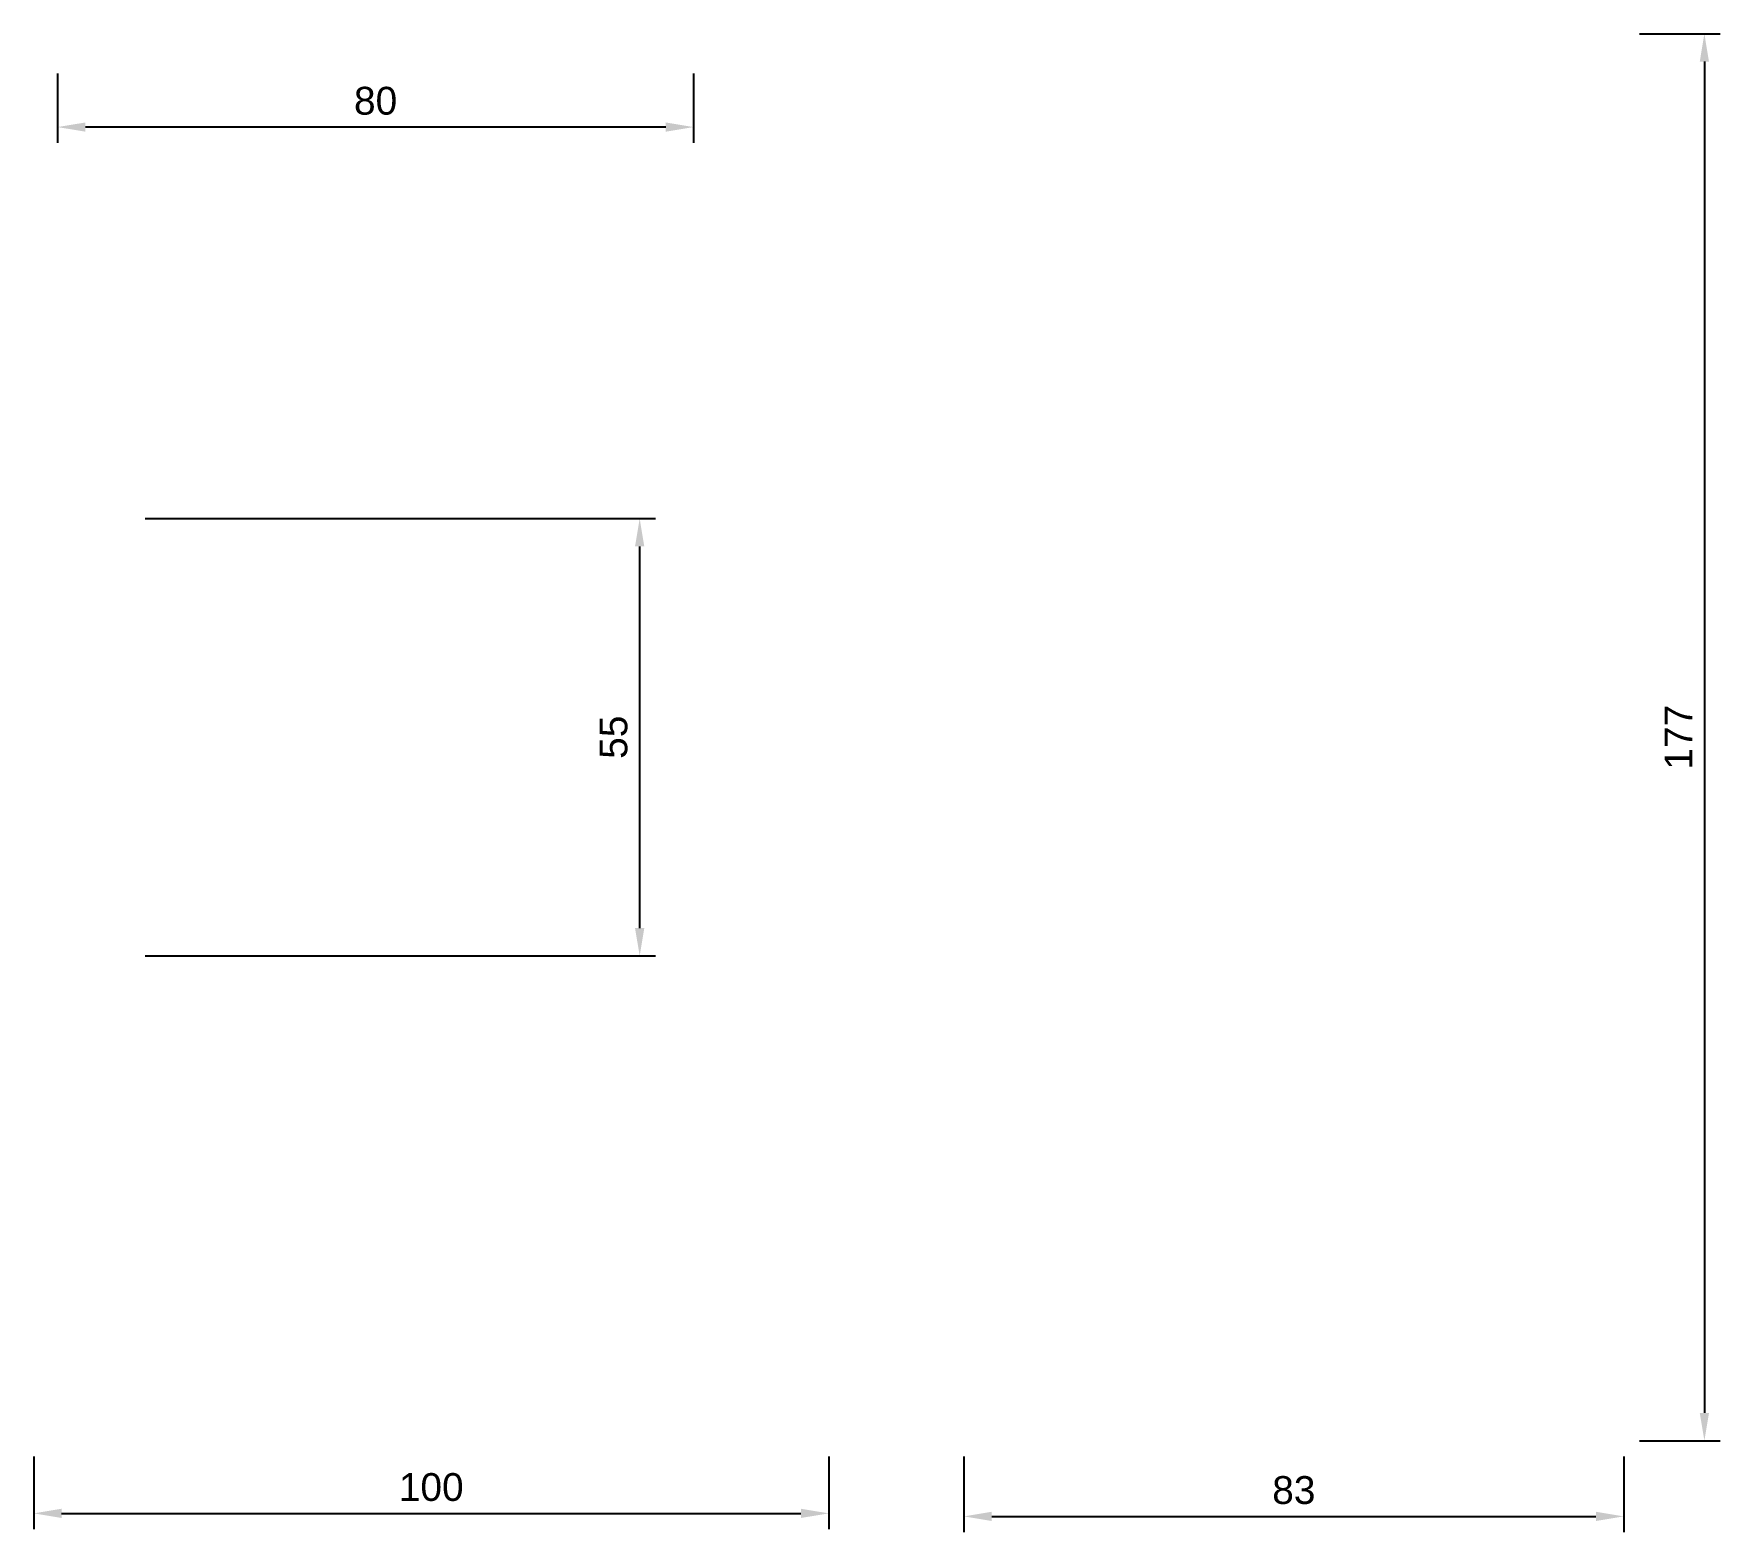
# Paper-space layout 'Sheet1' of a CAD drawing. Header units: millimetres. Extents: x 48 to 261, y 5 to 194.
import ezdxf

# ---------------------------------------------------------------- set-up
doc = ezdxf.new("R2010")
doc.units = ezdxf.units.MM
doc.layers.add('Dimensions', color=7, linetype='Continuous', lineweight=25)
doc.styles.get("Standard").update_dxf_attribs({"font": ''})
doc.styles.get('Standard').set_extended_font_data('Arial')
doc.dimstyles.new('ISO-25', dxfattribs={"dimtxt": 3.5, "dimasz": 3.5, "dimexe": 2, "dimexo": 2, "dimgap": 1.5, "dimtad": 1, "dimdsep": 46, "dimtxsty": 'Standard', "dimcen": 0, "dimclrd": 256, "dimclre": 256, "dimclrt": 256, "dimazin": 3, "dimtp": 0.1, "dimtm": 0.1, "dimtfac": 0.714, "dimtmove": 0, "dimatfit": 3, "dimfxl": 1, "dimarcsym": 0})

# ---------------------------------------------------------------- blocks, each defined once
blk = doc.blocks.new('*D19')
at = {"layer": 'Defpoints', "color": 0, "transparency": 16777216}
for p in [(248.5, 193.52), (248.5, 16.52), (258.64, 16.52)]:
    blk.add_point(p, dxfattribs=at)
at = {"layer": 'Dimensions', "lineweight": -2, "transparency": 16777216}
for p, q in [((250.5, 193.52), (260.64, 193.52)), ((258.64, 190.02), (258.64, 20.02)), ((250.5, 16.52), (260.64, 16.52))]:
    blk.add_line(p, q, dxfattribs=at)
at = {"layer": 'Dimensions', "transparency": 16777216}
for points in [[(258.06, 190.02), (259.22, 190.02), (258.64, 193.52)], [(258.06, 20.02), (259.22, 20.02), (258.64, 16.52)]]:
    blk.add_solid(points, dxfattribs=at)
at = {"layer": 'Dimensions', "transparency": 16777216, "insert": (255.38, 105.02), "char_height": 3.5, "attachment_point": 5, "rotation": 90}
blk.add_mtext('177', dxfattribs=at)
blk = doc.blocks.new('*D20')
at = {"layer": 'Defpoints', "color": 0, "transparency": 16777216}
for p in [(48.5, 16.52), (148.5, 16.52), (148.5, 7.38)]:
    blk.add_point(p, dxfattribs=at)
at = {"layer": 'Dimensions', "lineweight": -2, "transparency": 16777216}
for p, q in [((48.5, 14.52), (48.5, 5.38)), ((148.5, 14.52), (148.5, 5.38)), ((52, 7.38), (145, 7.38))]:
    blk.add_line(p, q, dxfattribs=at)
at = {"layer": 'Dimensions', "transparency": 16777216}
for points in [[(52, 7.96), (52, 6.8), (48.5, 7.38)], [(145, 7.96), (145, 6.8), (148.5, 7.38)]]:
    blk.add_solid(points, dxfattribs=at)
at = {"layer": 'Dimensions', "transparency": 16777216, "insert": (98.5, 10.67), "char_height": 3.5, "attachment_point": 5}
blk.add_mtext('100', dxfattribs=at)
blk = doc.blocks.new('*D21')
at = {"layer": 'Defpoints', "color": 0, "transparency": 16777216}
for p in [(60.5, 132.52), (124.72, 132.52), (60.5, 77.52)]:
    blk.add_point(p, dxfattribs=at)
at = {"layer": 'Dimensions', "lineweight": -2, "transparency": 16777216}
for p, q in [((62.5, 132.52), (126.72, 132.52)), ((124.72, 81.02), (124.72, 129.02)), ((62.5, 77.52), (126.72, 77.52))]:
    blk.add_line(p, q, dxfattribs=at)
at = {"layer": 'Dimensions', "transparency": 16777216}
for points in [[(124.13, 129.02), (125.3, 129.02), (124.72, 132.52)], [(124.13, 81.02), (125.3, 81.02), (124.72, 77.52)]]:
    blk.add_solid(points, dxfattribs=at)
at = {"layer": 'Dimensions', "transparency": 16777216, "insert": (121.44, 105.02), "char_height": 3.5, "attachment_point": 5, "rotation": 90}
blk.add_mtext('55', dxfattribs=at)
blk = doc.blocks.new('*D22')
at = {"layer": 'Defpoints', "color": 0, "transparency": 16777216}
for p in [(51.5, 190.52), (131.5, 190.52), (51.5, 181.78)]:
    blk.add_point(p, dxfattribs=at)
at = {"layer": 'Dimensions', "lineweight": -2, "transparency": 16777216}
for p, q in [((51.5, 188.52), (51.5, 179.78)), ((131.5, 188.52), (131.5, 179.78)), ((128, 181.78), (55, 181.78))]:
    blk.add_line(p, q, dxfattribs=at)
at = {"layer": 'Dimensions', "transparency": 16777216}
for points in [[(55, 182.36), (55, 181.2), (51.5, 181.78)], [(128, 182.36), (128, 181.2), (131.5, 181.78)]]:
    blk.add_solid(points, dxfattribs=at)
at = {"layer": 'Dimensions', "transparency": 16777216, "insert": (91.5, 185.07), "char_height": 3.5, "attachment_point": 5}
blk.add_mtext('80', dxfattribs=at)
blk = doc.blocks.new('*D23')
at = {"layer": 'Defpoints', "color": 0, "transparency": 16777216}
for p in [(165.5, 16.52), (248.5, 16.52), (248.5, 7)]:
    blk.add_point(p, dxfattribs=at)
at = {"layer": 'Dimensions', "lineweight": -2, "transparency": 16777216}
for p, q in [((165.5, 14.52), (165.5, 5)), ((248.5, 14.52), (248.5, 5)), ((169, 7), (245, 7))]:
    blk.add_line(p, q, dxfattribs=at)
at = {"layer": 'Dimensions', "transparency": 16777216}
for points in [[(169, 7.58), (169, 6.42), (165.5, 7)], [(245, 7.58), (245, 6.42), (248.5, 7)]]:
    blk.add_solid(points, dxfattribs=at)
at = {"layer": 'Dimensions', "transparency": 16777216, "insert": (207, 10.29), "char_height": 3.5, "attachment_point": 5}
blk.add_mtext('83', dxfattribs=at)

psp = doc.layouts.new('Sheet1')

# ---------------------------------------------------------------- dimensions: what is measured, and where the dimension line sits
at = {"layer": 'Dimensions'}
for p1, distance, picture, middle in [((248.5, 193.524), 10.138, '*D19', (255.381, 105.024)), ((165.5, 16.524), -9.523, '*D23', (207, 10.29))]:
    dim = psp.add_aligned_dim(p1=p1, p2=(248.5, 16.524), distance=distance, dimstyle='ISO-25', override={"dimlfac": -1}, dxfattribs=at)
    dim.commit()
    dim.dimension.update_dxf_attribs({"geometry": picture, "text_midpoint": middle})
for base, p1, p2, picture, middle in [((51.5, 181.781), (131.5, 190.524), (51.5, 190.524), '*D22', (91.5, 185.068)), ((148.5, 7.381), (48.5, 16.524), (148.5, 16.524), '*D20', (98.5, 10.668))]:
    dim = psp.add_linear_dim(base=base, p1=p1, p2=p2, dimstyle='ISO-25', override={"dimlfac": -1}, dxfattribs=at)
    dim.commit()
    dim.dimension.update_dxf_attribs({"geometry": picture, "text_midpoint": middle})
dim = psp.add_linear_dim(base=(124.716, 132.524), p1=(60.5, 77.524), p2=(60.5, 132.524), angle=90, dimstyle='ISO-25', override={"dimlfac": -1}, dxfattribs=at)
dim.commit()
dim.dimension.update_dxf_attribs({"geometry": '*D21', "text_midpoint": (121.436, 105.024)})

doc.saveas('drawing.dxf')
